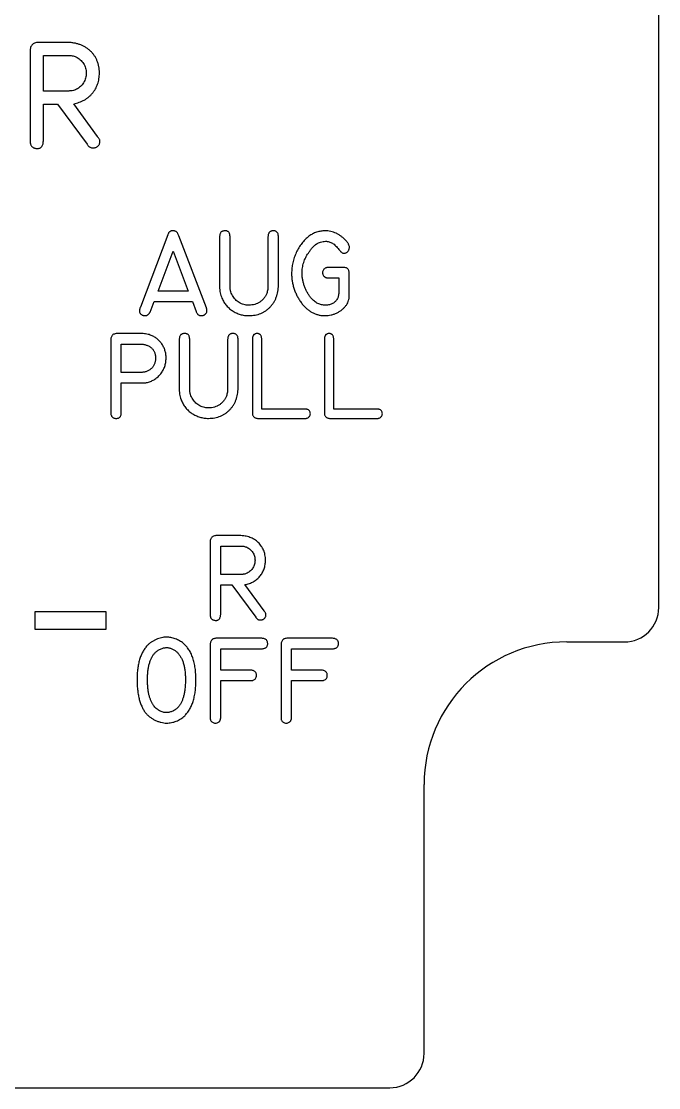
# Model space of a CAD drawing. Header units: inches. Extents: x 0.03 to 5.72, y 0.03 to 3.72.
# Drawn here: x 4.602 to 5.719, y 0.031 to 1.9 of the extents above; entities that cross this region are included whole.
import ezdxf

# ---------------------------------------------------------------- set-up
doc = ezdxf.new("R2010")
doc.units = ezdxf.units.IN
doc.header["$MEASUREMENT"] = 0

msp = doc.modelspace()

# ---------------------------------------------------------------- linework, layer by layer
at = {"color": 7, "linetype": 'Continuous', "lineweight": 25}
for p, q in [((5.7188, 0.8725), (5.7188, 2.8775)), ((4.6814, 1.8631), (4.6342, 1.8631)), ((4.6173, 1.847), (4.6173, 1.6934)), ((4.6402, 1.8402), (4.6823, 1.8402)), ((4.6402, 1.7778), (4.6402, 1.8402)), ((4.6803, 1.7778), (4.6402, 1.7778)), ((4.6402, 1.6923), (4.6402, 1.7548)), ((4.6402, 1.7548), (4.665, 1.7548)), ((4.665, 1.7548), (4.7169, 1.6846)), ((4.7352, 1.6981), (4.6934, 1.7556)), ((4.8581, 1.5258), (4.8103, 1.3993)), ((4.926, 1.3978), (4.8778, 1.5238)), ((4.9491, 1.5223), (4.9491, 1.4388)), ((4.9675, 1.4392), (4.9675, 1.5218)), ((5.0339, 1.5207), (5.0339, 1.4399)), ((5.0522, 1.4379), (5.0523, 1.5207)), ((4.8413, 1.4274), (4.8677, 1.4972)), ((4.8677, 1.4972), (4.8941, 1.4274)), ((5.1644, 1.4688), (5.1427, 1.4688)), ((5.1418, 1.4504), (5.1581, 1.4504)), ((5.1581, 1.4504), (5.1581, 1.4272)), ((5.1764, 1.4213), (5.1764, 1.4563)), ((4.8941, 1.4274), (4.8413, 1.4274)), ((4.8273, 1.3905), (4.8344, 1.409)), ((4.8344, 1.409), (4.9015, 1.409)), ((4.9015, 1.409), (4.9079, 1.3916)), ((4.8096, 1.3529), (4.7732, 1.3529)), ((4.7584, 1.3394), (4.7584, 1.2145)), ((4.7768, 1.2846), (4.7768, 1.3345)), ((4.7768, 1.3345), (4.8089, 1.3345)), ((4.8784, 1.3423), (4.8784, 1.2588)), ((4.8968, 1.2592), (4.8968, 1.3418)), ((4.9632, 1.3407), (4.9632, 1.2599)), ((4.9816, 1.2579), (4.9816, 1.3407)), ((5.0066, 1.3429), (5.0067, 1.2152)), ((5.023, 1.2205), (5.023, 1.3429)), ((5.1328, 1.3429), (5.1329, 1.2152)), ((5.1492, 1.2205), (5.1492, 1.3429)), ((4.8103, 1.2846), (4.7768, 1.2846)), ((4.7768, 1.2158), (4.7768, 1.2663)), ((4.7768, 1.2663), (4.8085, 1.2663)), ((5.0976, 1.2205), (5.023, 1.2205)), ((5.2238, 1.2205), (5.1492, 1.2205)), ((5.0169, 1.2042), (5.096, 1.2042)), ((5.1431, 1.2042), (5.2222, 1.2042)), ((4.984, 0.9988), (4.9462, 0.9988)), ((4.9326, 0.9859), (4.9327, 0.8631)), ((4.951, 0.9805), (4.9847, 0.9805)), ((4.951, 0.9306), (4.951, 0.9805)), ((4.9831, 0.9306), (4.951, 0.9306)), ((4.951, 0.8622), (4.951, 0.9122)), ((4.951, 0.9122), (4.9708, 0.9122)), ((4.9708, 0.9122), (5.0124, 0.856)), ((5.027, 0.8668), (4.9935, 0.9129)), ((4.75, 0.865), (4.625, 0.865)), ((4.625, 0.865), (4.625, 0.835)), ((4.75, 0.835), (4.75, 0.865)), ((4.625, 0.835), (4.75, 0.835)), ((4.8561, 0.8209), (4.8561, 0.8209)), ((4.9326, 0.8064), (4.9327, 0.6822)), ((5.0216, 0.8188), (4.9458, 0.8188)), ((5.0568, 0.8064), (5.0568, 0.6822)), ((5.1458, 0.8188), (5.0699, 0.8188)), ((5.5575, 0.8125), (5.6588, 0.8125)), ((4.8561, 0.8025), (4.8561, 0.8025)), ((4.951, 0.763), (4.951, 0.8005)), ((4.951, 0.8005), (5.0216, 0.8005)), ((5.0752, 0.763), (5.0752, 0.8005)), ((5.0752, 0.8005), (5.1458, 0.8005)), ((5.0013, 0.763), (4.951, 0.763)), ((5.1254, 0.763), (5.0752, 0.763)), ((4.951, 0.6822), (4.951, 0.7446)), ((4.951, 0.7446), (5.0006, 0.7446)), ((5.0752, 0.6822), (5.0752, 0.7446)), ((5.0752, 0.7446), (5.1248, 0.7446)), ((5.3075, 0.0912), (5.3075, 0.5625)), ((0.5025, 0.0312), (5.2475, 0.0312))]:
    msp.add_line(p, q, dxfattribs=at)
for centre, radius, start, end in [((5.6588, 0.8725), 0.06, 270, 0), ((5.5575, 0.5625), 0.25, 90, 180), ((5.2475, 0.0912), 0.06, 270, 0)]:
    msp.add_arc(centre, radius, start, end, dxfattribs=at)
for points, knots in [([(4.6342, 1.8631), (4.6328, 1.8631), (4.6301, 1.8631), (4.6265, 1.8625), (4.6234, 1.8613), (4.6208, 1.8596), (4.619, 1.8572), (4.6177, 1.8542), (4.6172, 1.8508), (4.6172, 1.8483), (4.6173, 1.847)], [0, 0, 0, 0, 0.15384, 0.286948, 0.403942, 0.512601, 0.619501, 0.731605, 0.857209, 1, 1, 1, 1]), ([(4.7385, 1.8095), (4.7384, 1.8115), (4.7382, 1.8153), (4.7374, 1.8209), (4.7361, 1.8262), (4.7343, 1.8312), (4.7321, 1.8359), (4.7294, 1.8403), (4.7262, 1.8444), (4.7225, 1.8482), (4.7185, 1.8516), (4.7141, 1.8546), (4.7094, 1.8571), (4.7044, 1.8592), (4.6991, 1.8609), (4.6934, 1.8621), (4.6875, 1.8629), (4.6835, 1.863), (4.6814, 1.8631)], [0, 0, 0, 0, 0.066973, 0.130798, 0.192516, 0.252737, 0.311919, 0.370508, 0.42962, 0.489933, 0.550435, 0.610788, 0.671641, 0.733202, 0.796041, 0.861499, 0.929372, 1, 1, 1, 1]), ([(4.6823, 1.8402), (4.6839, 1.8401), (4.6868, 1.8401), (4.6908, 1.8397), (4.6943, 1.8389), (4.6963, 1.838), (4.6973, 1.8375)], [0, 0, 0, 0, 0.314981, 0.565702, 0.782137, 1, 1, 1, 1]), ([(4.6973, 1.8375), (4.6987, 1.8369), (4.7013, 1.8355), (4.7048, 1.8329), (4.7079, 1.8297), (4.7106, 1.8262), (4.7127, 1.8223), (4.7144, 1.8181), (4.7153, 1.8138), (4.7154, 1.8108), (4.7155, 1.8093)], [0, 0, 0, 0, 0.1259037, 0.2496035, 0.3728358, 0.49813, 0.6240337, 0.7473554, 0.8720164, 1, 1, 1, 1]), ([(4.6934, 1.7556), (4.6951, 1.756), (4.6984, 1.7567), (4.7031, 1.7581), (4.7076, 1.7599), (4.7119, 1.762), (4.7158, 1.7645), (4.7196, 1.7673), (4.723, 1.7704), (4.7262, 1.7739), (4.729, 1.7776), (4.7315, 1.7815), (4.7336, 1.7857), (4.7354, 1.7901), (4.7367, 1.7947), (4.7377, 1.7994), (4.7383, 1.8044), (4.7384, 1.8078), (4.7385, 1.8095)], [0, 0, 0, 0, 0.066714, 0.1316857, 0.1945685, 0.2562758, 0.316622, 0.377186, 0.4375873, 0.4987325, 0.559614, 0.6202422, 0.6810074, 0.7417384, 0.803735, 0.8672584, 0.9325155, 1, 1, 1, 1]), ([(4.7155, 1.8093), (4.7155, 1.8077), (4.7153, 1.8048), (4.7144, 1.8004), (4.7129, 1.7963), (4.7109, 1.7924), (4.7084, 1.7889), (4.7054, 1.7858), (4.702, 1.783), (4.6995, 1.7816), (4.6982, 1.7809)], [0, 0, 0, 0, 0.129781, 0.254908, 0.378839, 0.503945, 0.629035, 0.750834, 0.874122, 1, 1, 1, 1]), ([(4.6982, 1.7809), (4.697, 1.7804), (4.6947, 1.7792), (4.6914, 1.7784), (4.6886, 1.7781), (4.6861, 1.7779), (4.6833, 1.7777), (4.6813, 1.7778), (4.6803, 1.7778)], [0, 0, 0, 0, 0.211545, 0.424762, 0.540077, 0.67459, 0.828575, 1, 1, 1, 1]), ([(4.6173, 1.6934), (4.6173, 1.6923), (4.6172, 1.6905), (4.6173, 1.6883), (4.6173, 1.6868), (4.6175, 1.686), (4.6175, 1.6856)], [0, 0, 0, 0, 0.4280276, 0.6975385, 0.8636843, 1, 1, 1, 1]), ([(4.6175, 1.6856), (4.6177, 1.685), (4.618, 1.6838), (4.6189, 1.6822), (4.62, 1.6807), (4.6215, 1.6795), (4.6231, 1.6785), (4.6249, 1.6778), (4.6268, 1.6773), (4.6282, 1.6773), (4.6289, 1.6772)], [0, 0, 0, 0, 0.123486, 0.242589, 0.362825, 0.484354, 0.610953, 0.735309, 0.865134, 1, 1, 1, 1]), ([(4.6289, 1.6772), (4.6298, 1.6772), (4.6315, 1.6772), (4.6339, 1.6779), (4.636, 1.679), (4.6376, 1.6808), (4.6388, 1.683), (4.6397, 1.6856), (4.6402, 1.6888), (4.6402, 1.6911), (4.6402, 1.6923)], [0, 0, 0, 0, 0.124646, 0.23419, 0.339077, 0.444245, 0.558359, 0.685896, 0.832567, 1, 1, 1, 1]), ([(4.7169, 1.6846), (4.7173, 1.684), (4.7181, 1.6829), (4.7194, 1.6814), (4.7207, 1.6803), (4.7223, 1.6791), (4.7246, 1.6783), (4.7265, 1.6782), (4.7276, 1.6782)], [0, 0, 0, 0, 0.167856, 0.314748, 0.444139, 0.555043, 0.763862, 1, 1, 1, 1]), ([(4.7276, 1.6782), (4.7284, 1.6783), (4.7299, 1.6784), (4.7322, 1.6789), (4.7342, 1.6799), (4.7359, 1.6813), (4.7374, 1.6829), (4.7385, 1.6848), (4.7392, 1.687), (4.7393, 1.6885), (4.7393, 1.6892)], [0, 0, 0, 0, 0.135725, 0.26129, 0.384102, 0.506106, 0.628917, 0.747851, 0.870992, 1, 1, 1, 1]), ([(4.7363, 1.6967), (4.736, 1.697), (4.7356, 1.6974), (4.7353, 1.6979), (4.7352, 1.6981)], [0, 0, 0, 0, 0.617839, 1, 1, 1, 1]), ([(4.7393, 1.6892), (4.7393, 1.6899), (4.7392, 1.6911), (4.7387, 1.6931), (4.7377, 1.695), (4.7368, 1.6961), (4.7363, 1.6967)], [0, 0, 0, 0, 0.226314, 0.465329, 0.719634, 1, 1, 1, 1]), ([(4.8672, 1.5329), (4.8667, 1.5329), (4.8658, 1.5329), (4.8643, 1.5326), (4.863, 1.5321), (4.8618, 1.5314), (4.8607, 1.5303), (4.8597, 1.5291), (4.8588, 1.5275), (4.8583, 1.5264), (4.8581, 1.5258)], [0, 0, 0, 0, 0.1216, 0.234761, 0.346222, 0.458938, 0.577979, 0.706875, 0.847112, 1, 1, 1, 1]), ([(4.8778, 1.5238), (4.8774, 1.5246), (4.8768, 1.5262), (4.8757, 1.5282), (4.8747, 1.5299), (4.8735, 1.5311), (4.8722, 1.532), (4.8707, 1.5325), (4.869, 1.5329), (4.8679, 1.5329), (4.8672, 1.5329)], [0, 0, 0, 0, 0.1782, 0.330029, 0.459111, 0.5663, 0.664595, 0.76729, 0.87824, 1, 1, 1, 1]), ([(4.9584, 1.5329), (4.9577, 1.5328), (4.9563, 1.5328), (4.9544, 1.5323), (4.9527, 1.5315), (4.9514, 1.5303), (4.9504, 1.5287), (4.9496, 1.5269), (4.9492, 1.5247), (4.9491, 1.5231), (4.9491, 1.5223)], [0, 0, 0, 0, 0.132883, 0.253155, 0.363593, 0.471632, 0.58413, 0.707529, 0.844945, 1, 1, 1, 1]), ([(4.9675, 1.5218), (4.9674, 1.5227), (4.9674, 1.5244), (4.967, 1.5267), (4.9663, 1.5287), (4.9653, 1.5303), (4.964, 1.5316), (4.9624, 1.5323), (4.9605, 1.5329), (4.9591, 1.5329), (4.9584, 1.5329)], [0, 0, 0, 0, 0.160246, 0.301305, 0.426495, 0.540082, 0.645393, 0.753155, 0.868618, 1, 1, 1, 1]), ([(5.0432, 1.5329), (5.0424, 1.5328), (5.041, 1.5328), (5.0391, 1.5323), (5.0374, 1.5314), (5.0361, 1.5301), (5.035, 1.5284), (5.0344, 1.5262), (5.0339, 1.5236), (5.0339, 1.5217), (5.0339, 1.5207)], [0, 0, 0, 0, 0.1262421, 0.2378997, 0.3416909, 0.442465, 0.5514769, 0.677983, 0.826326, 1, 1, 1, 1]), ([(5.0523, 1.5207), (5.0523, 1.5217), (5.0522, 1.5236), (5.0519, 1.5263), (5.0512, 1.5284), (5.0503, 1.5302), (5.0489, 1.5314), (5.0473, 1.5324), (5.0453, 1.5328), (5.0439, 1.5328), (5.0432, 1.5329)], [0, 0, 0, 0, 0.175634, 0.3279, 0.453405, 0.561199, 0.659972, 0.761159, 0.873011, 1, 1, 1, 1]), ([(5.1341, 1.5329), (5.1328, 1.5328), (5.1303, 1.5328), (5.1266, 1.5323), (5.1229, 1.5315), (5.1192, 1.5304), (5.1156, 1.5291), (5.1121, 1.5276), (5.1089, 1.5258), (5.1069, 1.5244), (5.1058, 1.5237)], [0, 0, 0, 0, 0.123466, 0.247726, 0.373733, 0.502061, 0.629989, 0.754799, 0.877733, 1, 1, 1, 1]), ([(5.1703, 1.516), (5.1689, 1.5174), (5.1663, 1.52), (5.1621, 1.5234), (5.1577, 1.5263), (5.1533, 1.5287), (5.1486, 1.5305), (5.1439, 1.5319), (5.139, 1.5327), (5.1357, 1.5328), (5.1341, 1.5329)], [0, 0, 0, 0, 0.13864, 0.270197, 0.396837, 0.520113, 0.640282, 0.759668, 0.879385, 1, 1, 1, 1]), ([(5.1058, 1.5237), (5.1047, 1.5227), (5.1024, 1.5208), (5.0991, 1.5177), (5.096, 1.5144), (5.0932, 1.5109), (5.0905, 1.5072), (5.088, 1.5033), (5.0857, 1.4992), (5.0835, 1.495), (5.0816, 1.4905), (5.08, 1.4861), (5.0785, 1.4816), (5.0774, 1.477), (5.0765, 1.4724), (5.0758, 1.4677), (5.0754, 1.463), (5.0753, 1.4598), (5.0753, 1.4582)], [0, 0, 0, 0, 0.059978, 0.120362, 0.180764, 0.241409, 0.302516, 0.364301, 0.427564, 0.491905, 0.556544, 0.620298, 0.683478, 0.746539, 0.809683, 0.872744, 0.936262, 1, 1, 1, 1]), ([(5.1047, 1.4938), (5.1058, 1.4954), (5.1077, 1.4986), (5.1111, 1.5028), (5.1146, 1.5064), (5.1183, 1.5094), (5.1221, 1.5117), (5.1262, 1.5133), (5.1304, 1.5143), (5.1333, 1.5144), (5.1347, 1.5145)], [0, 0, 0, 0, 0.1516766, 0.2920796, 0.4225761, 0.5448658, 0.6617382, 0.7741348, 0.8862504, 1, 1, 1, 1]), ([(5.1347, 1.5145), (5.1358, 1.5145), (5.1379, 1.5144), (5.1411, 1.5137), (5.1441, 1.5127), (5.147, 1.5112), (5.1498, 1.5092), (5.1527, 1.5067), (5.1555, 1.5037), (5.1573, 1.5014), (5.1582, 1.5002)], [0, 0, 0, 0, 0.113034, 0.223454, 0.334425, 0.446464, 0.566353, 0.698289, 0.841935, 1, 1, 1, 1]), ([(5.1766, 1.5039), (5.1766, 1.5048), (5.1765, 1.5067), (5.1755, 1.509), (5.1744, 1.5109), (5.1733, 1.5125), (5.1719, 1.5142), (5.1708, 1.5154), (5.1703, 1.516)], [0, 0, 0, 0, 0.192743, 0.4011, 0.521085, 0.658775, 0.819953, 1, 1, 1, 1]), ([(5.1582, 1.5002), (5.1587, 1.4996), (5.1596, 1.4985), (5.1609, 1.497), (5.162, 1.4958), (5.1634, 1.4947), (5.1651, 1.4937), (5.1667, 1.4936), (5.1674, 1.4935)], [0, 0, 0, 0, 0.194971, 0.365719, 0.503177, 0.616054, 0.809501, 1, 1, 1, 1]), ([(5.1674, 1.4935), (5.168, 1.4936), (5.1692, 1.4937), (5.171, 1.4944), (5.1725, 1.4954), (5.1739, 1.4967), (5.1751, 1.4982), (5.1759, 1.5), (5.1765, 1.5019), (5.1766, 1.5032), (5.1766, 1.5039)], [0, 0, 0, 0, 0.120036, 0.237513, 0.35583, 0.481904, 0.612193, 0.73746, 0.865712, 1, 1, 1, 1]), ([(5.0937, 1.4587), (5.0937, 1.4603), (5.0938, 1.4634), (5.0943, 1.4682), (5.0952, 1.4728), (5.0965, 1.4774), (5.098, 1.4818), (5.1, 1.486), (5.1022, 1.49), (5.1039, 1.4926), (5.1047, 1.4938)], [0, 0, 0, 0, 0.127898, 0.25386, 0.380528, 0.506848, 0.632481, 0.755751, 0.877863, 1, 1, 1, 1]), ([(5.0753, 1.4582), (5.0753, 1.4559), (5.0755, 1.4513), (5.0764, 1.4443), (5.0778, 1.4374), (5.0798, 1.4306), (5.0824, 1.424), (5.0853, 1.4176), (5.0889, 1.4116), (5.0916, 1.4078), (5.093, 1.4059)], [0, 0, 0, 0, 0.124378, 0.248448, 0.373554, 0.500054, 0.626424, 0.751212, 0.875218, 1, 1, 1, 1]), ([(5.1096, 1.4149), (5.1084, 1.4165), (5.106, 1.4195), (5.1029, 1.4245), (5.1002, 1.4298), (5.0979, 1.4355), (5.0961, 1.4412), (5.0947, 1.447), (5.0938, 1.4529), (5.0937, 1.4567), (5.0937, 1.4587)], [0, 0, 0, 0, 0.1221272, 0.2461637, 0.3717391, 0.5007029, 0.6293783, 0.7546815, 0.8778557, 1, 1, 1, 1]), ([(5.1354, 1.4678), (5.1346, 1.4674), (5.1329, 1.4666), (5.1311, 1.4646), (5.1299, 1.4622), (5.1297, 1.4604), (5.1296, 1.4595)], [0, 0, 0, 0, 0.256624, 0.508417, 0.75258, 1, 1, 1, 1]), ([(5.1296, 1.4595), (5.1297, 1.4588), (5.1298, 1.4572), (5.1306, 1.4551), (5.1319, 1.4533), (5.133, 1.4524), (5.1336, 1.4519)], [0, 0, 0, 0, 0.263007, 0.50693, 0.748806, 1, 1, 1, 1]), ([(5.1427, 1.4688), (5.1418, 1.4688), (5.1401, 1.4688), (5.138, 1.4686), (5.1365, 1.4683), (5.1357, 1.468), (5.1354, 1.4678)], [0, 0, 0, 0, 0.390474, 0.660083, 0.846264, 1, 1, 1, 1]), ([(5.1764, 1.4563), (5.1764, 1.4574), (5.1764, 1.4594), (5.176, 1.4621), (5.1752, 1.4644), (5.174, 1.4662), (5.1723, 1.4675), (5.1701, 1.4683), (5.1674, 1.4688), (5.1654, 1.4688), (5.1644, 1.4688)], [0, 0, 0, 0, 0.156685, 0.290563, 0.404675, 0.504289, 0.604164, 0.715892, 0.847189, 1, 1, 1, 1]), ([(4.9715, 1.4197), (4.9708, 1.421), (4.9694, 1.4236), (4.9683, 1.4272), (4.9678, 1.4302), (4.9676, 1.4328), (4.9675, 1.4359), (4.9675, 1.4381), (4.9675, 1.4392)], [0, 0, 0, 0, 0.226132, 0.43652, 0.547971, 0.679244, 0.829318, 1, 1, 1, 1]), ([(5.0339, 1.4399), (5.0339, 1.4389), (5.0339, 1.437), (5.0338, 1.4344), (5.0337, 1.4321), (5.0334, 1.4294), (5.0329, 1.4265), (5.0321, 1.4243), (5.0317, 1.4232)], [0, 0, 0, 0, 0.176571, 0.331261, 0.468882, 0.587758, 0.799604, 1, 1, 1, 1]), ([(5.1336, 1.4519), (5.134, 1.4516), (5.1349, 1.451), (5.1363, 1.4507), (5.1375, 1.4505), (5.1387, 1.4504), (5.1402, 1.4504), (5.1413, 1.4504), (5.1418, 1.4504)], [0, 0, 0, 0, 0.1822658, 0.368403, 0.4832774, 0.6279574, 0.7987996, 1, 1, 1, 1]), ([(4.9491, 1.4388), (4.9491, 1.4376), (4.9491, 1.4353), (4.9492, 1.432), (4.9494, 1.4291), (4.9498, 1.4257), (4.9507, 1.4217), (4.9518, 1.4185), (4.9524, 1.4169)], [0, 0, 0, 0, 0.162315, 0.307729, 0.438789, 0.553049, 0.771641, 1, 1, 1, 1]), ([(5.0006, 1.3842), (5.0024, 1.3843), (5.0061, 1.3844), (5.0114, 1.3852), (5.0165, 1.3864), (5.0213, 1.3881), (5.0258, 1.3902), (5.0301, 1.3928), (5.034, 1.3958), (5.0377, 1.3992), (5.041, 1.403), (5.044, 1.4072), (5.0464, 1.4116), (5.0485, 1.4163), (5.0501, 1.4213), (5.0513, 1.4265), (5.052, 1.4321), (5.0522, 1.4359), (5.0522, 1.4379)], [0, 0, 0, 0, 0.067184, 0.131443, 0.193692, 0.254383, 0.314039, 0.373348, 0.432588, 0.493204, 0.553929, 0.614277, 0.674678, 0.736126, 0.798412, 0.863214, 0.930107, 1, 1, 1, 1]), ([(5.0317, 1.4232), (5.031, 1.4217), (5.0296, 1.4186), (5.0268, 1.4145), (5.0235, 1.4109), (5.0196, 1.408), (5.0154, 1.4056), (5.0107, 1.4039), (5.0057, 1.4027), (5.0023, 1.4026), (5.0006, 1.4026)], [0, 0, 0, 0, 0.128008, 0.251583, 0.372956, 0.495252, 0.618288, 0.741521, 0.867983, 1, 1, 1, 1]), ([(5.1581, 1.4272), (5.158, 1.4257), (5.158, 1.4232), (5.1576, 1.4197), (5.1568, 1.4167), (5.156, 1.4149), (5.1556, 1.4141)], [0, 0, 0, 0, 0.315137, 0.564743, 0.783427, 1, 1, 1, 1]), ([(5.1714, 1.4027), (5.1722, 1.4041), (5.1738, 1.4067), (5.1751, 1.4104), (5.1758, 1.4134), (5.1762, 1.4158), (5.1764, 1.4185), (5.1764, 1.4203), (5.1764, 1.4213)], [0, 0, 0, 0, 0.244047, 0.473562, 0.590872, 0.716416, 0.852588, 1, 1, 1, 1]), ([(4.9524, 1.4169), (4.9529, 1.4157), (4.9539, 1.4132), (4.9558, 1.4097), (4.9578, 1.4063), (4.9601, 1.4032), (4.9626, 1.4003), (4.9653, 1.3976), (4.9682, 1.3952), (4.9712, 1.3929), (4.9745, 1.3909), (4.9779, 1.3891), (4.9814, 1.3876), (4.985, 1.3864), (4.9887, 1.3854), (4.9926, 1.3847), (4.9965, 1.3843), (4.9992, 1.3842), (5.0006, 1.3842)], [0, 0, 0, 0, 0.065838, 0.12995, 0.192437, 0.254363, 0.31576, 0.376941, 0.437941, 0.499867, 0.561911, 0.622989, 0.684173, 0.745818, 0.807764, 0.870327, 0.934275, 1, 1, 1, 1]), ([(5.0006, 1.4026), (4.999, 1.4026), (4.996, 1.4027), (4.9915, 1.4036), (4.9874, 1.405), (4.9834, 1.407), (4.9798, 1.4094), (4.9766, 1.4124), (4.9738, 1.4158), (4.9723, 1.4183), (4.9715, 1.4197)], [0, 0, 0, 0, 0.131544, 0.256888, 0.381153, 0.503473, 0.626123, 0.747433, 0.871755, 1, 1, 1, 1]), ([(5.093, 1.4059), (5.0944, 1.4042), (5.0971, 1.4008), (5.1017, 1.3964), (5.1065, 1.3926), (5.1115, 1.3896), (5.1167, 1.3871), (5.1222, 1.3855), (5.1278, 1.3844), (5.1317, 1.3842), (5.1336, 1.3842)], [0, 0, 0, 0, 0.1400809, 0.2725409, 0.3996877, 0.5216816, 0.6408776, 0.7591437, 0.8781036, 1, 1, 1, 1]), ([(5.1349, 1.4026), (5.1337, 1.4026), (5.1314, 1.4026), (5.1279, 1.4032), (5.1245, 1.4042), (5.1212, 1.4055), (5.1181, 1.4072), (5.1151, 1.4094), (5.1122, 1.412), (5.1105, 1.4139), (5.1096, 1.4149)], [0, 0, 0, 0, 0.123063, 0.244195, 0.363057, 0.482803, 0.604839, 0.730937, 0.862788, 1, 1, 1, 1]), ([(5.1336, 1.3842), (5.1355, 1.3843), (5.1392, 1.3844), (5.1447, 1.3854), (5.15, 1.387), (5.1551, 1.3892), (5.1599, 1.3919), (5.1643, 1.395), (5.1681, 1.3986), (5.1703, 1.4014), (5.1714, 1.4027)], [0, 0, 0, 0, 0.129341, 0.255945, 0.382925, 0.511215, 0.638108, 0.760229, 0.880413, 1, 1, 1, 1]), ([(5.1556, 1.4141), (5.1551, 1.4132), (5.1541, 1.4114), (5.1521, 1.4091), (5.1498, 1.4072), (5.1473, 1.4055), (5.1445, 1.4042), (5.1415, 1.4033), (5.1383, 1.4027), (5.1361, 1.4026), (5.1349, 1.4026)], [0, 0, 0, 0, 0.122635, 0.241641, 0.362339, 0.484574, 0.608423, 0.735058, 0.864582, 1, 1, 1, 1]), ([(4.8103, 1.3993), (4.8101, 1.3988), (4.8098, 1.398), (4.8093, 1.3968), (4.8091, 1.3959), (4.8087, 1.3949), (4.8085, 1.3939), (4.8085, 1.3931), (4.8085, 1.3927)], [0, 0, 0, 0, 0.220157, 0.39487, 0.541435, 0.649468, 0.826608, 1, 1, 1, 1]), ([(4.8085, 1.3927), (4.8085, 1.3921), (4.8086, 1.3909), (4.8092, 1.3892), (4.8101, 1.3878), (4.8113, 1.3865), (4.8128, 1.3855), (4.8144, 1.3848), (4.8162, 1.3843), (4.8174, 1.3842), (4.8181, 1.3842)], [0, 0, 0, 0, 0.127988, 0.249904, 0.36818, 0.490097, 0.615322, 0.739205, 0.865718, 1, 1, 1, 1]), ([(4.8181, 1.3842), (4.8186, 1.3842), (4.8196, 1.3842), (4.8211, 1.3845), (4.8224, 1.385), (4.8236, 1.3857), (4.8247, 1.3866), (4.8257, 1.3877), (4.8266, 1.389), (4.827, 1.39), (4.8273, 1.3905)], [0, 0, 0, 0, 0.130338, 0.252182, 0.370626, 0.488416, 0.604093, 0.72711, 0.858039, 1, 1, 1, 1]), ([(4.9079, 1.3916), (4.9082, 1.391), (4.9086, 1.3898), (4.9096, 1.3882), (4.9106, 1.3869), (4.9117, 1.3858), (4.913, 1.385), (4.9143, 1.3844), (4.9158, 1.3842), (4.9168, 1.3842), (4.9173, 1.3842)], [0, 0, 0, 0, 0.155712, 0.294933, 0.423708, 0.54252, 0.656478, 0.767676, 0.879718, 1, 1, 1, 1]), ([(4.9173, 1.3842), (4.9179, 1.3842), (4.9192, 1.3843), (4.921, 1.3848), (4.9226, 1.3855), (4.9241, 1.3866), (4.9253, 1.3878), (4.9262, 1.3893), (4.9268, 1.3909), (4.9269, 1.3921), (4.9269, 1.3927)], [0, 0, 0, 0, 0.134406, 0.263812, 0.388741, 0.514081, 0.63611, 0.756416, 0.874147, 1, 1, 1, 1]), ([(4.9269, 1.3927), (4.9269, 1.3931), (4.9268, 1.3939), (4.9266, 1.3952), (4.9264, 1.3965), (4.9261, 1.3974), (4.926, 1.3978)], [0, 0, 0, 0, 0.225997, 0.491418, 0.766256, 1, 1, 1, 1]), ([(4.7732, 1.3529), (4.7719, 1.3529), (4.7695, 1.3529), (4.7661, 1.3525), (4.7634, 1.3517), (4.7612, 1.3503), (4.7598, 1.3484), (4.7588, 1.3459), (4.7583, 1.3428), (4.7584, 1.3406), (4.7584, 1.3394)], [0, 0, 0, 0, 0.166366, 0.305006, 0.421258, 0.519485, 0.61456, 0.722085, 0.849158, 1, 1, 1, 1]), ([(4.8277, 1.3502), (4.8264, 1.3507), (4.8237, 1.3515), (4.8194, 1.3524), (4.8147, 1.3528), (4.8114, 1.3528), (4.8096, 1.3529)], [0, 0, 0, 0, 0.233429, 0.4612018, 0.7082461, 1, 1, 1, 1]), ([(4.8554, 1.3099), (4.8553, 1.3111), (4.8553, 1.3133), (4.8549, 1.3167), (4.8543, 1.3199), (4.8534, 1.3231), (4.8524, 1.3262), (4.8511, 1.3291), (4.8496, 1.332), (4.8479, 1.3347), (4.846, 1.3373), (4.8439, 1.3397), (4.8416, 1.342), (4.8391, 1.344), (4.8365, 1.3459), (4.8338, 1.3475), (4.8308, 1.349), (4.8288, 1.3498), (4.8277, 1.3502)], [0, 0, 0, 0, 0.066387, 0.13068, 0.194288, 0.256552, 0.318704, 0.380335, 0.4419, 0.504337, 0.566835, 0.627495, 0.688435, 0.749641, 0.810544, 0.872535, 0.935755, 1, 1, 1, 1]), ([(4.8877, 1.3529), (4.887, 1.3528), (4.8856, 1.3528), (4.8837, 1.3523), (4.882, 1.3515), (4.8807, 1.3503), (4.8797, 1.3487), (4.8789, 1.3469), (4.8785, 1.3447), (4.8784, 1.3431), (4.8784, 1.3423)], [0, 0, 0, 0, 0.132883, 0.253155, 0.363593, 0.471632, 0.58413, 0.707529, 0.844945, 1, 1, 1, 1]), ([(4.8968, 1.3418), (4.8967, 1.3427), (4.8967, 1.3444), (4.8963, 1.3467), (4.8956, 1.3487), (4.8946, 1.3503), (4.8933, 1.3516), (4.8917, 1.3523), (4.8898, 1.3529), (4.8884, 1.3529), (4.8877, 1.3529)], [0, 0, 0, 0, 0.160246, 0.301305, 0.426495, 0.540082, 0.645393, 0.753155, 0.868618, 1, 1, 1, 1]), ([(4.9725, 1.3529), (4.9718, 1.3528), (4.9703, 1.3528), (4.9684, 1.3523), (4.9667, 1.3514), (4.9654, 1.3501), (4.9643, 1.3484), (4.9637, 1.3462), (4.9632, 1.3436), (4.9632, 1.3417), (4.9632, 1.3407)], [0, 0, 0, 0, 0.126242, 0.2379, 0.341691, 0.442465, 0.551477, 0.677983, 0.826326, 1, 1, 1, 1]), ([(4.9816, 1.3407), (4.9816, 1.3417), (4.9815, 1.3436), (4.9812, 1.3463), (4.9805, 1.3484), (4.9796, 1.3502), (4.9782, 1.3514), (4.9766, 1.3524), (4.9746, 1.3528), (4.9732, 1.3528), (4.9725, 1.3529)], [0, 0, 0, 0, 0.175634, 0.3279, 0.453405, 0.561199, 0.659972, 0.761159, 0.873011, 1, 1, 1, 1]), ([(5.0148, 1.3529), (5.0142, 1.3528), (5.013, 1.3528), (5.0114, 1.3523), (5.01, 1.3514), (5.0087, 1.3504), (5.0079, 1.3489), (5.0072, 1.3472), (5.0068, 1.3451), (5.0067, 1.3437), (5.0066, 1.3429)], [0, 0, 0, 0, 0.126924, 0.242718, 0.351139, 0.459469, 0.575157, 0.698742, 0.839735, 1, 1, 1, 1]), ([(5.023, 1.3429), (5.0229, 1.3437), (5.0229, 1.3452), (5.0224, 1.3472), (5.0218, 1.3489), (5.0209, 1.3504), (5.0197, 1.3515), (5.0183, 1.3523), (5.0166, 1.3528), (5.0154, 1.3528), (5.0148, 1.3529)], [0, 0, 0, 0, 0.159106, 0.301148, 0.426235, 0.540226, 0.648063, 0.756801, 0.871454, 1, 1, 1, 1]), ([(5.141, 1.3529), (5.1404, 1.3528), (5.1392, 1.3528), (5.1376, 1.3523), (5.1362, 1.3514), (5.1349, 1.3504), (5.1341, 1.3489), (5.1334, 1.3472), (5.133, 1.3451), (5.1329, 1.3437), (5.1328, 1.3429)], [0, 0, 0, 0, 0.126924, 0.242718, 0.351139, 0.459469, 0.575157, 0.698742, 0.839735, 1, 1, 1, 1]), ([(5.1492, 1.3429), (5.1491, 1.3437), (5.1491, 1.3452), (5.1486, 1.3472), (5.148, 1.3489), (5.1471, 1.3504), (5.1459, 1.3515), (5.1445, 1.3523), (5.1428, 1.3528), (5.1416, 1.3528), (5.141, 1.3529)], [0, 0, 0, 0, 0.159106, 0.301148, 0.426235, 0.540226, 0.648063, 0.756801, 0.871454, 1, 1, 1, 1]), ([(4.8089, 1.3345), (4.81, 1.3345), (4.8121, 1.3344), (4.8151, 1.3341), (4.8179, 1.3336), (4.8205, 1.3328), (4.823, 1.3319), (4.8254, 1.3308), (4.8275, 1.3294), (4.8295, 1.3279), (4.8312, 1.3262), (4.8327, 1.3243), (4.834, 1.3223), (4.8351, 1.3201), (4.8359, 1.3178), (4.8365, 1.3153), (4.8369, 1.3126), (4.8369, 1.3108), (4.837, 1.3099)], [0, 0, 0, 0, 0.075225, 0.14701, 0.214898, 0.280258, 0.343138, 0.403888, 0.463927, 0.52242, 0.580489, 0.637187, 0.694459, 0.751777, 0.81027, 0.870392, 0.933887, 1, 1, 1, 1]), ([(4.837, 1.3099), (4.8369, 1.309), (4.8369, 1.3072), (4.8365, 1.3045), (4.8359, 1.302), (4.8351, 1.2996), (4.8341, 1.2974), (4.8328, 1.2953), (4.8313, 1.2933), (4.8296, 1.2916), (4.8277, 1.2899), (4.8257, 1.2885), (4.8235, 1.2874), (4.8211, 1.2864), (4.8186, 1.2856), (4.816, 1.2851), (4.8132, 1.2847), (4.8113, 1.2846), (4.8103, 1.2846)], [0, 0, 0, 0, 0.067407, 0.132145, 0.194963, 0.25534, 0.314146, 0.37279, 0.431476, 0.491242, 0.551162, 0.610846, 0.671051, 0.732084, 0.795194, 0.860884, 0.928726, 1, 1, 1, 1]), ([(4.8225, 1.2673), (4.8237, 1.2677), (4.8261, 1.2683), (4.8295, 1.2696), (4.8327, 1.2711), (4.8358, 1.2729), (4.8386, 1.2749), (4.8413, 1.2772), (4.8438, 1.2797), (4.8461, 1.2825), (4.8482, 1.2855), (4.8501, 1.2885), (4.8517, 1.2918), (4.853, 1.2951), (4.854, 1.2987), (4.8547, 1.3023), (4.8552, 1.306), (4.8553, 1.3086), (4.8554, 1.3099)], [0, 0, 0, 0, 0.063812, 0.126203, 0.18775, 0.248413, 0.308698, 0.369177, 0.430621, 0.493096, 0.555841, 0.617552, 0.679581, 0.741648, 0.804235, 0.867923, 0.933075, 1, 1, 1, 1]), ([(4.8085, 1.2663), (4.81, 1.2663), (4.8127, 1.2663), (4.8163, 1.2664), (4.8195, 1.2667), (4.8215, 1.2671), (4.8225, 1.2673)], [0, 0, 0, 0, 0.3185103, 0.5687022, 0.7877338, 1, 1, 1, 1]), ([(4.8784, 1.2588), (4.8784, 1.2576), (4.8784, 1.2553), (4.8785, 1.252), (4.8787, 1.2491), (4.8791, 1.2457), (4.88, 1.2417), (4.8811, 1.2385), (4.8817, 1.2369)], [0, 0, 0, 0, 0.162315, 0.307729, 0.438789, 0.553049, 0.771641, 1, 1, 1, 1]), ([(4.9008, 1.2397), (4.9001, 1.241), (4.8987, 1.2436), (4.8976, 1.2472), (4.8971, 1.2502), (4.8969, 1.2528), (4.8968, 1.2559), (4.8968, 1.2581), (4.8968, 1.2592)], [0, 0, 0, 0, 0.226132, 0.43652, 0.547971, 0.679244, 0.829318, 1, 1, 1, 1]), ([(4.9299, 1.2042), (4.9317, 1.2043), (4.9354, 1.2044), (4.9407, 1.2052), (4.9458, 1.2064), (4.9506, 1.2081), (4.9551, 1.2102), (4.9594, 1.2128), (4.9633, 1.2158), (4.967, 1.2192), (4.9703, 1.223), (4.9733, 1.2272), (4.9757, 1.2316), (4.9778, 1.2363), (4.9794, 1.2413), (4.9806, 1.2465), (4.9813, 1.2521), (4.9815, 1.2559), (4.9816, 1.2579)], [0, 0, 0, 0, 0.067184, 0.131443, 0.193692, 0.254383, 0.314039, 0.373348, 0.432588, 0.493204, 0.553929, 0.614277, 0.674678, 0.736126, 0.798412, 0.863214, 0.930107, 1, 1, 1, 1]), ([(4.9632, 1.2599), (4.9632, 1.2589), (4.9632, 1.257), (4.9631, 1.2544), (4.963, 1.2521), (4.9627, 1.2494), (4.9622, 1.2465), (4.9614, 1.2443), (4.961, 1.2432)], [0, 0, 0, 0, 0.176571, 0.331261, 0.468882, 0.587758, 0.799604, 1, 1, 1, 1]), ([(4.8817, 1.2369), (4.8822, 1.2357), (4.8832, 1.2332), (4.8851, 1.2297), (4.8871, 1.2263), (4.8894, 1.2232), (4.8919, 1.2203), (4.8946, 1.2176), (4.8975, 1.2152), (4.9006, 1.2129), (4.9038, 1.2109), (4.9072, 1.2091), (4.9107, 1.2076), (4.9143, 1.2064), (4.918, 1.2054), (4.9219, 1.2047), (4.9258, 1.2043), (4.9285, 1.2042), (4.9299, 1.2042)], [0, 0, 0, 0, 0.065838, 0.12995, 0.192437, 0.254363, 0.31576, 0.376941, 0.437941, 0.499867, 0.561911, 0.622989, 0.684173, 0.745818, 0.807764, 0.870327, 0.934275, 1, 1, 1, 1]), ([(4.9299, 1.2226), (4.9283, 1.2226), (4.9253, 1.2227), (4.9208, 1.2236), (4.9167, 1.225), (4.9127, 1.227), (4.9091, 1.2294), (4.9059, 1.2324), (4.9031, 1.2358), (4.9016, 1.2383), (4.9008, 1.2397)], [0, 0, 0, 0, 0.1315439, 0.2568881, 0.3811533, 0.5034734, 0.6261227, 0.7474329, 0.8717549, 1, 1, 1, 1]), ([(4.961, 1.2432), (4.9603, 1.2417), (4.9589, 1.2386), (4.9561, 1.2345), (4.9528, 1.2309), (4.9489, 1.228), (4.9447, 1.2256), (4.94, 1.2239), (4.935, 1.2227), (4.9316, 1.2226), (4.9299, 1.2226)], [0, 0, 0, 0, 0.128008, 0.251583, 0.372956, 0.495252, 0.618288, 0.741521, 0.867983, 1, 1, 1, 1]), ([(4.7677, 1.2042), (4.7685, 1.2042), (4.7699, 1.2042), (4.7718, 1.2047), (4.7735, 1.2055), (4.7748, 1.2068), (4.7757, 1.2084), (4.7764, 1.2105), (4.7767, 1.213), (4.7767, 1.2148), (4.7768, 1.2158)], [0, 0, 0, 0, 0.1341577, 0.2490053, 0.3527829, 0.4515346, 0.5580038, 0.6832857, 0.8281578, 1, 1, 1, 1]), ([(5.0067, 1.2152), (5.0066, 1.2143), (5.0065, 1.2127), (5.0069, 1.2104), (5.0077, 1.2085), (5.0088, 1.2069), (5.0103, 1.2056), (5.0122, 1.2048), (5.0144, 1.2043), (5.016, 1.2042), (5.0169, 1.2042)], [0, 0, 0, 0, 0.148439, 0.277754, 0.394678, 0.503287, 0.610856, 0.724856, 0.853841, 1, 1, 1, 1]), ([(5.1027, 1.22), (5.1024, 1.2201), (5.1018, 1.2203), (5.1007, 1.2204), (5.0993, 1.2205), (5.0982, 1.2205), (5.0976, 1.2205)], [0, 0, 0, 0, 0.187553, 0.376242, 0.625932, 1, 1, 1, 1]), ([(5.1083, 1.2124), (5.1082, 1.2133), (5.108, 1.215), (5.1068, 1.2172), (5.105, 1.2191), (5.1035, 1.2197), (5.1027, 1.22)], [0, 0, 0, 0, 0.251389, 0.506278, 0.756676, 1, 1, 1, 1]), ([(5.1329, 1.2152), (5.1328, 1.2143), (5.1327, 1.2127), (5.1331, 1.2104), (5.1339, 1.2085), (5.135, 1.2069), (5.1365, 1.2056), (5.1384, 1.2048), (5.1406, 1.2043), (5.1422, 1.2042), (5.1431, 1.2042)], [0, 0, 0, 0, 0.148439, 0.277754, 0.394678, 0.503287, 0.610856, 0.724856, 0.853841, 1, 1, 1, 1]), ([(5.2289, 1.22), (5.2286, 1.2201), (5.228, 1.2203), (5.2269, 1.2204), (5.2255, 1.2205), (5.2244, 1.2205), (5.2238, 1.2205)], [0, 0, 0, 0, 0.187553, 0.376242, 0.625932, 1, 1, 1, 1]), ([(5.2345, 1.2124), (5.2344, 1.2133), (5.2342, 1.215), (5.233, 1.2172), (5.2312, 1.2191), (5.2297, 1.2197), (5.2289, 1.22)], [0, 0, 0, 0, 0.251389, 0.506278, 0.756676, 1, 1, 1, 1]), ([(4.7584, 1.2145), (4.7584, 1.2137), (4.7585, 1.2121), (4.7589, 1.21), (4.7597, 1.2081), (4.7607, 1.2067), (4.7621, 1.2055), (4.7637, 1.2047), (4.7656, 1.2042), (4.767, 1.2042), (4.7677, 1.2042)], [0, 0, 0, 0, 0.154019, 0.29141, 0.412809, 0.523599, 0.631833, 0.743852, 0.865353, 1, 1, 1, 1]), ([(5.096, 1.2042), (5.0966, 1.2042), (5.0976, 1.2042), (5.099, 1.2042), (5.1, 1.2042), (5.1009, 1.2042), (5.1017, 1.2043), (5.1022, 1.2045), (5.1025, 1.2046)], [0, 0, 0, 0, 0.26677, 0.47526, 0.63411, 0.738474, 0.883794, 1, 1, 1, 1]), ([(5.1025, 1.2046), (5.1033, 1.205), (5.1049, 1.2057), (5.1067, 1.2075), (5.108, 1.2098), (5.1082, 1.2115), (5.1083, 1.2124)], [0, 0, 0, 0, 0.259647, 0.500227, 0.736166, 1, 1, 1, 1]), ([(5.2222, 1.2042), (5.2228, 1.2042), (5.2238, 1.2042), (5.2252, 1.2042), (5.2262, 1.2042), (5.2271, 1.2042), (5.2279, 1.2043), (5.2284, 1.2045), (5.2287, 1.2046)], [0, 0, 0, 0, 0.26677, 0.47526, 0.63411, 0.738474, 0.883794, 1, 1, 1, 1]), ([(5.2287, 1.2046), (5.2295, 1.205), (5.2311, 1.2057), (5.2329, 1.2075), (5.2342, 1.2098), (5.2344, 1.2115), (5.2345, 1.2124)], [0, 0, 0, 0, 0.259647, 0.500227, 0.736166, 1, 1, 1, 1]), ([(4.9462, 0.9988), (4.945, 0.9988), (4.9429, 0.9988), (4.94, 0.9983), (4.9375, 0.9974), (4.9355, 0.996), (4.934, 0.9941), (4.933, 0.9917), (4.9326, 0.9889), (4.9326, 0.987), (4.9326, 0.9859)], [0, 0, 0, 0, 0.15384, 0.286948, 0.403942, 0.512601, 0.619501, 0.731605, 0.857209, 1, 1, 1, 1]), ([(5.0296, 0.956), (5.0295, 0.9575), (5.0294, 0.9606), (5.0287, 0.965), (5.0277, 0.9693), (5.0263, 0.9733), (5.0245, 0.977), (5.0223, 0.9806), (5.0198, 0.9838), (5.0168, 0.9869), (5.0136, 0.9896), (5.0101, 0.992), (5.0063, 0.9941), (5.0023, 0.9957), (4.9981, 0.9971), (4.9936, 0.998), (4.9889, 0.9986), (4.9856, 0.9987), (4.984, 0.9988)], [0, 0, 0, 0, 0.066973, 0.130798, 0.192516, 0.252737, 0.311919, 0.370508, 0.42962, 0.489933, 0.550435, 0.610788, 0.671641, 0.733202, 0.796041, 0.861499, 0.929372, 1, 1, 1, 1]), ([(4.9847, 0.9805), (4.986, 0.9804), (4.9883, 0.9804), (4.9915, 0.9801), (4.9942, 0.9794), (4.9959, 0.9787), (4.9967, 0.9784)], [0, 0, 0, 0, 0.314981, 0.565702, 0.782137, 1, 1, 1, 1]), ([(4.9967, 0.9784), (4.9978, 0.9778), (4.9999, 0.9768), (5.0027, 0.9746), (5.0052, 0.9721), (5.0073, 0.9693), (5.009, 0.9661), (5.0103, 0.9628), (5.0111, 0.9593), (5.0112, 0.9569), (5.0112, 0.9557)], [0, 0, 0, 0, 0.125904, 0.249604, 0.372836, 0.49813, 0.624034, 0.747355, 0.872016, 1, 1, 1, 1]), ([(4.9935, 0.9129), (4.9949, 0.9131), (4.9975, 0.9137), (5.0013, 0.9148), (5.0049, 0.9163), (5.0083, 0.9179), (5.0115, 0.92), (5.0145, 0.9222), (5.0173, 0.9247), (5.0198, 0.9274), (5.022, 0.9304), (5.024, 0.9336), (5.0257, 0.9369), (5.0271, 0.9404), (5.0282, 0.9441), (5.029, 0.9479), (5.0295, 0.9519), (5.0296, 0.9546), (5.0296, 0.956)], [0, 0, 0, 0, 0.066714, 0.131686, 0.194568, 0.256276, 0.316622, 0.377186, 0.437587, 0.498732, 0.559614, 0.620242, 0.681007, 0.741738, 0.803735, 0.867258, 0.932516, 1, 1, 1, 1]), ([(5.0112, 0.9557), (5.0112, 0.9545), (5.0111, 0.9521), (5.0104, 0.9487), (5.0092, 0.9454), (5.0076, 0.9423), (5.0055, 0.9394), (5.0031, 0.937), (5.0005, 0.9347), (4.9984, 0.9336), (4.9974, 0.9331)], [0, 0, 0, 0, 0.129781, 0.254908, 0.378839, 0.503945, 0.629035, 0.750834, 0.874122, 1, 1, 1, 1]), ([(4.9974, 0.9331), (4.9964, 0.9326), (4.9946, 0.9317), (4.992, 0.9311), (4.9897, 0.9308), (4.9877, 0.9306), (4.9855, 0.9305), (4.9839, 0.9305), (4.9831, 0.9306)], [0, 0, 0, 0, 0.211545, 0.424762, 0.540077, 0.67459, 0.828575, 1, 1, 1, 1]), ([(4.9327, 0.8631), (4.9326, 0.8622), (4.9326, 0.8607), (4.9327, 0.8589), (4.9327, 0.8578), (4.9328, 0.8571), (4.9329, 0.8569)], [0, 0, 0, 0, 0.428028, 0.697539, 0.863684, 1, 1, 1, 1]), ([(4.9419, 0.8501), (4.9427, 0.8501), (4.944, 0.8501), (4.946, 0.8506), (4.9476, 0.8515), (4.9489, 0.8529), (4.9499, 0.8547), (4.9506, 0.8568), (4.951, 0.8594), (4.951, 0.8612), (4.951, 0.8622)], [0, 0, 0, 0, 0.124646, 0.23419, 0.339077, 0.444245, 0.558359, 0.685896, 0.832567, 1, 1, 1, 1]), ([(5.0209, 0.8509), (5.0215, 0.8509), (5.0228, 0.851), (5.0246, 0.8515), (5.0262, 0.8523), (5.0276, 0.8534), (5.0287, 0.8547), (5.0296, 0.8562), (5.0302, 0.8579), (5.0303, 0.8591), (5.0303, 0.8597)], [0, 0, 0, 0, 0.135725, 0.26129, 0.384102, 0.506106, 0.628917, 0.747851, 0.870992, 1, 1, 1, 1]), ([(5.0279, 0.8657), (5.0277, 0.8659), (5.0273, 0.8663), (5.0271, 0.8667), (5.027, 0.8668)], [0, 0, 0, 0, 0.6178392, 1, 1, 1, 1]), ([(5.0303, 0.8597), (5.0303, 0.8602), (5.0302, 0.8613), (5.0298, 0.8628), (5.029, 0.8643), (5.0282, 0.8652), (5.0279, 0.8657)], [0, 0, 0, 0, 0.226314, 0.465329, 0.719634, 1, 1, 1, 1]), ([(4.9329, 0.8569), (4.933, 0.8564), (4.9332, 0.8554), (4.9339, 0.8541), (4.9348, 0.8529), (4.936, 0.8519), (4.9373, 0.8511), (4.9388, 0.8506), (4.9403, 0.8502), (4.9414, 0.8502), (4.9419, 0.8501)], [0, 0, 0, 0, 0.123486, 0.242589, 0.362825, 0.484354, 0.610953, 0.735309, 0.865134, 1, 1, 1, 1]), ([(5.0124, 0.856), (5.0127, 0.8555), (5.0133, 0.8546), (5.0144, 0.8535), (5.0154, 0.8526), (5.0166, 0.8516), (5.0185, 0.851), (5.0201, 0.8509), (5.0209, 0.8509)], [0, 0, 0, 0, 0.167856, 0.314748, 0.444139, 0.555043, 0.763862, 1, 1, 1, 1]), ([(4.8221, 0.806), (4.8207, 0.8043), (4.8178, 0.8008), (4.8142, 0.7949), (4.8112, 0.7885), (4.8087, 0.7813), (4.8068, 0.7736), (4.8054, 0.7654), (4.8045, 0.7566), (4.8044, 0.7505), (4.8044, 0.7475)], [0, 0, 0, 0, 0.105705, 0.215134, 0.329018, 0.449631, 0.576639, 0.710541, 0.851416, 1, 1, 1, 1]), ([(4.8561, 0.8209), (4.8546, 0.8208), (4.8516, 0.8207), (4.847, 0.8199), (4.8425, 0.8186), (4.8379, 0.8168), (4.8336, 0.8146), (4.8294, 0.8121), (4.8255, 0.8092), (4.8232, 0.8071), (4.8221, 0.806)], [0, 0, 0, 0, 0.1189, 0.238815, 0.363412, 0.491768, 0.621792, 0.748494, 0.874822, 1, 1, 1, 1]), ([(4.8856, 0.8099), (4.8845, 0.8107), (4.8824, 0.8124), (4.8789, 0.8145), (4.8752, 0.8164), (4.8715, 0.818), (4.8676, 0.8193), (4.8638, 0.8202), (4.8599, 0.8207), (4.8574, 0.8208), (4.8561, 0.8209)], [0, 0, 0, 0, 0.128897, 0.256024, 0.383031, 0.510763, 0.636864, 0.759967, 0.880017, 1, 1, 1, 1]), ([(4.9075, 0.7449), (4.9075, 0.7468), (4.9075, 0.7505), (4.9073, 0.756), (4.9069, 0.7613), (4.9063, 0.7663), (4.9055, 0.7711), (4.9046, 0.7757), (4.9035, 0.7801), (4.9022, 0.7843), (4.9007, 0.7882), (4.8991, 0.792), (4.8973, 0.7955), (4.8953, 0.7988), (4.8932, 0.8019), (4.8908, 0.8048), (4.8884, 0.8075), (4.8865, 0.8091), (4.8856, 0.8099)], [0, 0, 0, 0, 0.080424, 0.157711, 0.231972, 0.303725, 0.372685, 0.438908, 0.502962, 0.564675, 0.624091, 0.681389, 0.737383, 0.791688, 0.84518, 0.897488, 0.948885, 1, 1, 1, 1]), ([(4.9458, 0.8188), (4.9447, 0.8189), (4.9428, 0.819), (4.9401, 0.8185), (4.9378, 0.8177), (4.9358, 0.8163), (4.9344, 0.8145), (4.9333, 0.8122), (4.9327, 0.8094), (4.9327, 0.8074), (4.9326, 0.8064)], [0, 0, 0, 0, 0.145923, 0.274015, 0.386439, 0.493493, 0.603026, 0.718993, 0.850301, 1, 1, 1, 1]), ([(5.0335, 0.8096), (5.0334, 0.8103), (5.0333, 0.8117), (5.0327, 0.8136), (5.0317, 0.8152), (5.0304, 0.8165), (5.0287, 0.8175), (5.0266, 0.8182), (5.0242, 0.8187), (5.0225, 0.8188), (5.0216, 0.8188)], [0, 0, 0, 0, 0.124723, 0.238759, 0.348369, 0.45629, 0.57015, 0.695658, 0.839338, 1, 1, 1, 1]), ([(5.0216, 0.8005), (5.0225, 0.8005), (5.0243, 0.8005), (5.0267, 0.8009), (5.0288, 0.8016), (5.0305, 0.8026), (5.0318, 0.804), (5.0327, 0.8056), (5.0334, 0.8075), (5.0334, 0.8089), (5.0335, 0.8096)], [0, 0, 0, 0, 0.160822, 0.303607, 0.430121, 0.544897, 0.652145, 0.759141, 0.872467, 1, 1, 1, 1]), ([(5.0699, 0.8188), (5.0689, 0.8189), (5.0669, 0.819), (5.0642, 0.8185), (5.0619, 0.8177), (5.06, 0.8163), (5.0585, 0.8145), (5.0574, 0.8122), (5.0568, 0.8094), (5.0568, 0.8074), (5.0568, 0.8064)], [0, 0, 0, 0, 0.145923, 0.274015, 0.386439, 0.493493, 0.603026, 0.718993, 0.850301, 1, 1, 1, 1]), ([(5.1576, 0.8096), (5.1575, 0.8103), (5.1574, 0.8117), (5.1569, 0.8136), (5.1559, 0.8152), (5.1545, 0.8165), (5.1528, 0.8175), (5.1508, 0.8182), (5.1484, 0.8187), (5.1467, 0.8188), (5.1458, 0.8188)], [0, 0, 0, 0, 0.124723, 0.238759, 0.348369, 0.45629, 0.57015, 0.695658, 0.839338, 1, 1, 1, 1]), ([(5.1458, 0.8005), (5.1467, 0.8005), (5.1484, 0.8005), (5.1508, 0.8009), (5.1529, 0.8016), (5.1546, 0.8026), (5.156, 0.804), (5.1569, 0.8056), (5.1575, 0.8075), (5.1576, 0.8089), (5.1576, 0.8096)], [0, 0, 0, 0, 0.160822, 0.303607, 0.430121, 0.544897, 0.652145, 0.759141, 0.872467, 1, 1, 1, 1]), ([(4.8228, 0.747), (4.8228, 0.7496), (4.8229, 0.7545), (4.8235, 0.7618), (4.8246, 0.7685), (4.826, 0.7747), (4.8279, 0.7803), (4.8301, 0.7854), (4.8328, 0.7897), (4.8349, 0.7922), (4.8359, 0.7934)], [0, 0, 0, 0, 0.156125, 0.302877, 0.440322, 0.56978, 0.690666, 0.801587, 0.904038, 1, 1, 1, 1]), ([(4.8359, 0.7934), (4.8366, 0.794), (4.838, 0.7953), (4.8402, 0.7971), (4.8427, 0.7986), (4.8454, 0.8), (4.8481, 0.801), (4.8508, 0.8019), (4.8535, 0.8024), (4.8552, 0.8025), (4.8561, 0.8025)], [0, 0, 0, 0, 0.123362, 0.249717, 0.37865, 0.511599, 0.64377, 0.76903, 0.886766, 1, 1, 1, 1]), ([(4.8561, 0.8025), (4.8569, 0.8025), (4.8584, 0.8024), (4.8607, 0.802), (4.8631, 0.8013), (4.8663, 0.8001), (4.8701, 0.7982), (4.8727, 0.796), (4.874, 0.795)], [0, 0, 0, 0, 0.11376, 0.233218, 0.356799, 0.48809, 0.749531, 1, 1, 1, 1]), ([(4.874, 0.795), (4.8752, 0.7937), (4.8777, 0.7911), (4.8808, 0.7865), (4.8835, 0.7813), (4.8856, 0.7755), (4.8872, 0.769), (4.8884, 0.7619), (4.8891, 0.7542), (4.8892, 0.7488), (4.8892, 0.7461)], [0, 0, 0, 0, 0.100865, 0.20514, 0.314754, 0.432735, 0.558927, 0.694653, 0.841474, 1, 1, 1, 1]), ([(5.0138, 0.7537), (5.0138, 0.7544), (5.0138, 0.7558), (5.0132, 0.7578), (5.0122, 0.7595), (5.0108, 0.7608), (5.009, 0.7619), (5.0068, 0.7625), (5.0042, 0.763), (5.0023, 0.763), (5.0013, 0.763)], [0, 0, 0, 0, 0.124678, 0.235438, 0.340623, 0.446501, 0.558822, 0.687748, 0.833953, 1, 1, 1, 1]), ([(5.008, 0.7453), (5.0088, 0.7456), (5.0105, 0.7464), (5.0124, 0.7483), (5.0135, 0.7508), (5.0137, 0.7527), (5.0138, 0.7537)], [0, 0, 0, 0, 0.254544, 0.491372, 0.730048, 1, 1, 1, 1]), ([(5.1379, 0.7537), (5.1379, 0.7544), (5.1379, 0.7558), (5.1373, 0.7578), (5.1363, 0.7595), (5.1349, 0.7608), (5.1331, 0.7619), (5.1309, 0.7625), (5.1283, 0.763), (5.1264, 0.763), (5.1254, 0.763)], [0, 0, 0, 0, 0.124678, 0.235438, 0.340623, 0.446501, 0.558822, 0.687748, 0.833953, 1, 1, 1, 1]), ([(5.1321, 0.7453), (5.133, 0.7456), (5.1346, 0.7464), (5.1365, 0.7483), (5.1377, 0.7508), (5.1378, 0.7527), (5.1379, 0.7537)], [0, 0, 0, 0, 0.254544, 0.491372, 0.730048, 1, 1, 1, 1]), ([(4.8044, 0.7475), (4.8044, 0.7443), (4.8045, 0.7382), (4.8052, 0.7294), (4.8063, 0.7211), (4.8078, 0.7135), (4.8099, 0.7064), (4.8124, 0.6999), (4.8153, 0.694), (4.8177, 0.6904), (4.8188, 0.6887)], [0, 0, 0, 0, 0.153124, 0.297158, 0.432037, 0.559346, 0.678717, 0.790963, 0.898004, 1, 1, 1, 1]), ([(4.8335, 0.701), (4.8326, 0.7024), (4.8308, 0.7051), (4.8286, 0.7096), (4.8267, 0.7146), (4.8252, 0.72), (4.8241, 0.726), (4.8233, 0.7325), (4.8228, 0.7395), (4.8228, 0.7445), (4.8228, 0.747)], [0, 0, 0, 0, 0.100044, 0.204357, 0.314658, 0.431428, 0.557026, 0.692898, 0.840874, 1, 1, 1, 1]), ([(4.8892, 0.7461), (4.8891, 0.7434), (4.8891, 0.7382), (4.8885, 0.7307), (4.8876, 0.7238), (4.8862, 0.7176), (4.8845, 0.712), (4.8824, 0.7069), (4.8798, 0.7023), (4.8777, 0.6996), (4.8767, 0.6983)], [0, 0, 0, 0, 0.161174, 0.309864, 0.446677, 0.572217, 0.688558, 0.797887, 0.901397, 1, 1, 1, 1]), ([(4.8879, 0.6829), (4.8894, 0.6846), (4.8927, 0.6881), (4.8967, 0.6941), (4.9001, 0.7009), (4.9028, 0.7083), (4.905, 0.7165), (4.9065, 0.7253), (4.9074, 0.7349), (4.9075, 0.7415), (4.9075, 0.7449)], [0, 0, 0, 0, 0.1049171, 0.2129477, 0.3252539, 0.4434431, 0.5691427, 0.7031781, 0.8465565, 1, 1, 1, 1]), ([(5.0006, 0.7446), (5.0016, 0.7446), (5.0032, 0.7446), (5.0052, 0.7447), (5.0067, 0.7449), (5.0076, 0.7451), (5.008, 0.7453)], [0, 0, 0, 0, 0.377536, 0.644293, 0.838072, 1, 1, 1, 1]), ([(5.1248, 0.7446), (5.1257, 0.7446), (5.1273, 0.7446), (5.1293, 0.7447), (5.1309, 0.7449), (5.1317, 0.7451), (5.1321, 0.7453)], [0, 0, 0, 0, 0.377536, 0.644293, 0.838072, 1, 1, 1, 1]), ([(4.8561, 0.6885), (4.855, 0.6885), (4.853, 0.6886), (4.8499, 0.6894), (4.8468, 0.6904), (4.8437, 0.6919), (4.8408, 0.6937), (4.8381, 0.6959), (4.8356, 0.6983), (4.8342, 0.7001), (4.8335, 0.701)], [0, 0, 0, 0, 0.116304, 0.233863, 0.354988, 0.482525, 0.612268, 0.740399, 0.869415, 1, 1, 1, 1]), ([(4.8767, 0.6983), (4.876, 0.6976), (4.8746, 0.6962), (4.8723, 0.6943), (4.8698, 0.6926), (4.8671, 0.6912), (4.8643, 0.6901), (4.8616, 0.6892), (4.8588, 0.6886), (4.857, 0.6885), (4.8561, 0.6885)], [0, 0, 0, 0, 0.125983, 0.2526, 0.38207, 0.513681, 0.642442, 0.765615, 0.88507, 1, 1, 1, 1]), ([(4.8188, 0.6887), (4.82, 0.6874), (4.8223, 0.6847), (4.8264, 0.6813), (4.8308, 0.6781), (4.8357, 0.6753), (4.8409, 0.6731), (4.8461, 0.6715), (4.8513, 0.6704), (4.8548, 0.6702), (4.8565, 0.6701)], [0, 0, 0, 0, 0.121113, 0.243963, 0.369981, 0.501105, 0.632263, 0.757497, 0.880131, 1, 1, 1, 1]), ([(4.8565, 0.6701), (4.8579, 0.6702), (4.8607, 0.6703), (4.8648, 0.671), (4.869, 0.672), (4.8732, 0.6735), (4.8772, 0.6753), (4.881, 0.6775), (4.8846, 0.68), (4.8868, 0.6819), (4.8879, 0.6829)], [0, 0, 0, 0, 0.118981, 0.240318, 0.364646, 0.49276, 0.622125, 0.749523, 0.874592, 1, 1, 1, 1]), ([(4.9327, 0.6822), (4.9327, 0.6813), (4.9327, 0.6798), (4.9327, 0.678), (4.9329, 0.6766), (4.9332, 0.6758), (4.9333, 0.6754)], [0, 0, 0, 0, 0.383777, 0.632586, 0.813059, 1, 1, 1, 1]), ([(4.9333, 0.6754), (4.9337, 0.6746), (4.9346, 0.6731), (4.9366, 0.6715), (4.9391, 0.6704), (4.9409, 0.6702), (4.9418, 0.6701)], [0, 0, 0, 0, 0.250903, 0.48689, 0.729329, 1, 1, 1, 1]), ([(4.9418, 0.6701), (4.9428, 0.6702), (4.9447, 0.6704), (4.9469, 0.6714), (4.9483, 0.6726), (4.9493, 0.6735), (4.9499, 0.6748), (4.9502, 0.6756), (4.9503, 0.676)], [0, 0, 0, 0, 0.260653, 0.512239, 0.635801, 0.756856, 0.8762, 1, 1, 1, 1]), ([(4.9503, 0.676), (4.9505, 0.6764), (4.9508, 0.6771), (4.951, 0.6784), (4.951, 0.6801), (4.951, 0.6814), (4.951, 0.6822)], [0, 0, 0, 0, 0.188152, 0.36832, 0.619021, 1, 1, 1, 1]), ([(5.0568, 0.6822), (5.0568, 0.6813), (5.0568, 0.6798), (5.0568, 0.678), (5.057, 0.6766), (5.0573, 0.6758), (5.0574, 0.6754)], [0, 0, 0, 0, 0.383777, 0.632586, 0.813059, 1, 1, 1, 1]), ([(5.0574, 0.6754), (5.0579, 0.6746), (5.0587, 0.6731), (5.0608, 0.6715), (5.0632, 0.6704), (5.065, 0.6702), (5.0659, 0.6701)], [0, 0, 0, 0, 0.250903, 0.48689, 0.729329, 1, 1, 1, 1]), ([(5.0659, 0.6701), (5.0669, 0.6702), (5.0688, 0.6704), (5.071, 0.6714), (5.0724, 0.6726), (5.0734, 0.6735), (5.074, 0.6748), (5.0743, 0.6756), (5.0745, 0.676)], [0, 0, 0, 0, 0.260653, 0.512239, 0.635801, 0.756856, 0.8762, 1, 1, 1, 1]), ([(5.0745, 0.676), (5.0746, 0.6764), (5.0749, 0.6771), (5.0751, 0.6784), (5.0751, 0.6801), (5.0751, 0.6814), (5.0752, 0.6822)], [0, 0, 0, 0, 0.188152, 0.36832, 0.619021, 1, 1, 1, 1])]:
    msp.add_open_spline(points, degree=3, knots=knots, dxfattribs=at)

doc.saveas('drawing.dxf')
